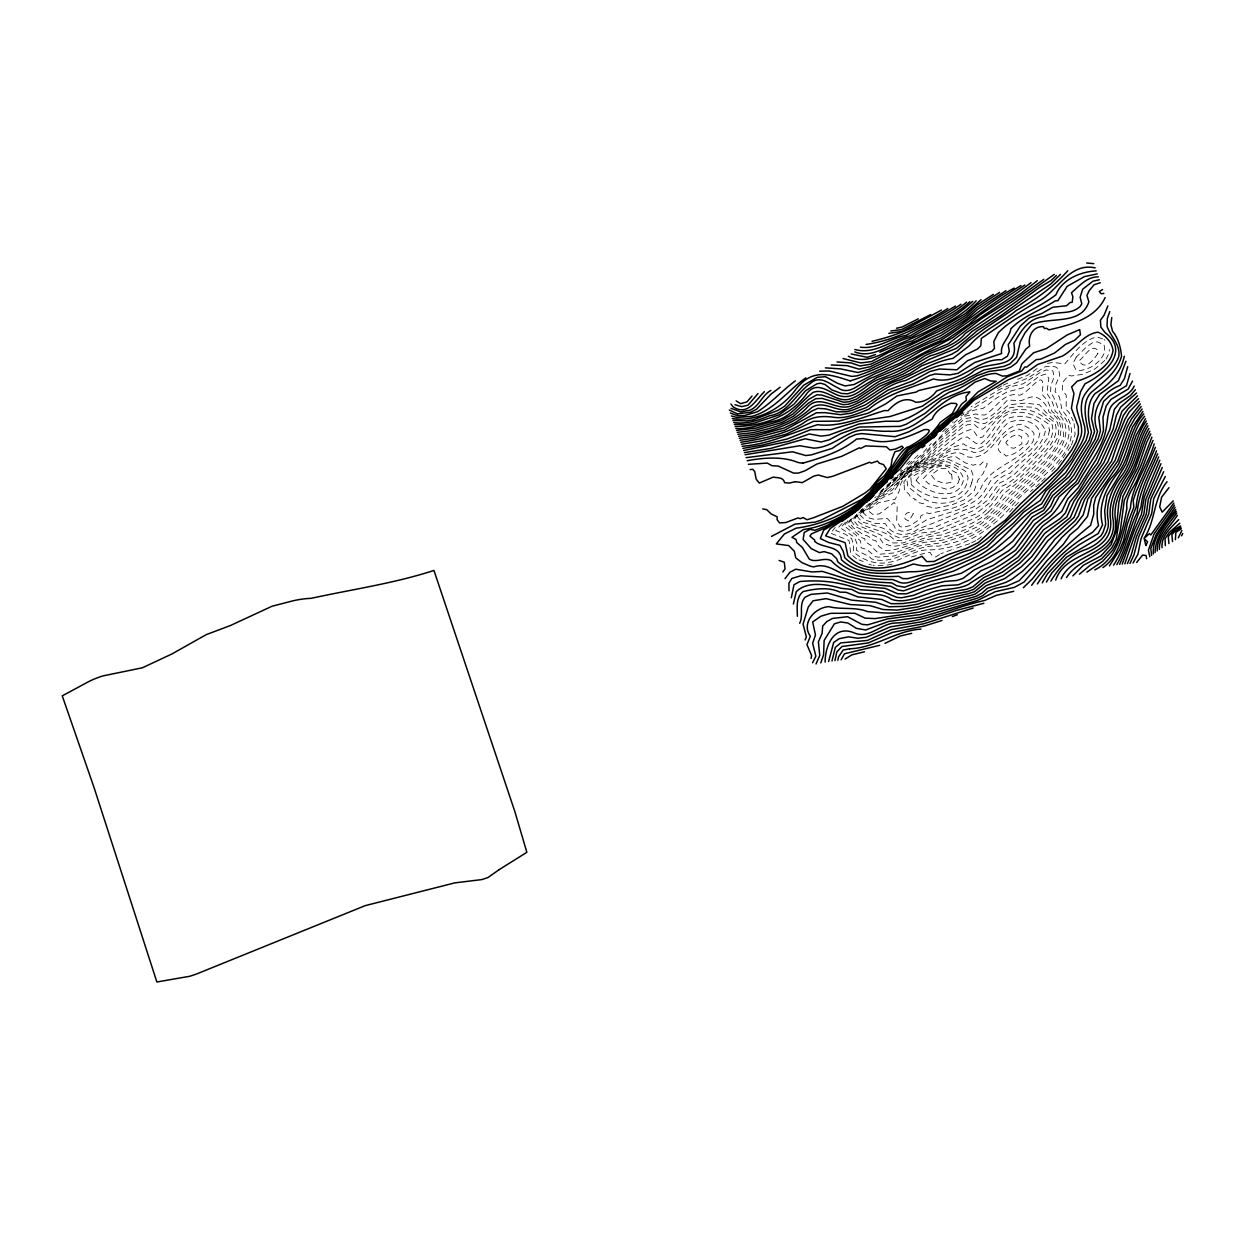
<?xml version="1.0" encoding="UTF-8"?>
<svg xmlns="http://www.w3.org/2000/svg" width="1245" height="1245" viewBox="0 0 1245 1245"><rect width="100%" height="100%" fill="white"/><g stroke="black" fill="none" stroke-linecap="round" stroke-linejoin="round"><path stroke-width="0.75" stroke-dasharray="5 3.75" d="M1106.011 359.105L1109.17 352.989L1109.264 349.58M1071.478 445.103L1075.089 434.427L1074.124 423.72M1070.731 446.488L1062.296 459.265M852.296 518.138L849.214 522.48L853.541 527.942L862.987 534.478L868.668 536.439L870.769 539.256L875.873 540.812L879.11 546.679L885.506 550.555C904.103 550.337 919.946 538.027 938.792 538.447C958.588 533.125 978.803 526.184 993.308 510.932C1007.298 493.144 1025.942 480.025 1041.691 463.747C1056.274 451.53 1072.365 424.187 1049.146 412.095C1046.671 403.785 1037.754 393.404 1028.152 397.995L1021.414 400.563L1007.579 400.112C998.801 408.235 987.767 425.494 973.87 417.137L965.591 418.569L961.949 421.09A88.488 61.69 -23.2 0 0 954.775 427.502L938.839 441.866L923.914 459.078L906.811 470.034L879.81 492.553M847.907 520.706L844.219 525.857L856.436 535.443L857.338 538.245L860.606 540.952L861.135 547.847L867.018 549.621L875.36 556.671L878.519 557.153L894.128 556.017L918.966 545.979L943.85 542.4L969.948 533.84A30.58 21.321 -23.2 0 0 980.251 527.849C1002.007 512.271 1017.616 490.25 1038.937 474.065C1055.433 459.218 1080.364 429.883 1055.262 411.301L1052.414 402.26L1046.843 393.218L1048.85 378.309L1045.691 374.045L1039.777 375.912L1024.261 387.475L1007.065 391.942L997.027 397.746L983.005 408.391L973.201 410.399L960.735 417.402M1061.503 460.401L1056.6 466.455M918.016 455.125L906.158 467.14M832.36 531.039L835.224 527.382M850.755 519.118L846.865 524.129L861.991 537.793L864.746 538.665L865.182 541.653L872.838 546.695L874.146 549.294L879.857 554.227L895.062 552.811L923.276 542.509L943.025 540.05L961.654 534.105L977.839 526.542L998.179 509.843L1010.847 495.417L1040.291 468.991L1052.632 454.939L1061.923 441.244L1063.712 435.703L1061.907 422.226L1056.071 414.492L1052.196 411.706L1047.574 400.625L1042.018 394.276C1046.671 363.166 1030.891 391.833 1019.779 395.225C1003.797 391.163 996.451 408.049 985.044 414.974L978.196 414.958L975.987 413.916L964.377 416.328L938.777 439.423L918.483 461.864L906.702 469.505L880.869 490.966M845.433 522.215L840.5 528.004L854.241 537.015L856.856 543.116L856.513 550.321L869.306 556.608L871.547 558.849C895.451 566.351 914.608 543.396 938.294 546.197C960.502 542.275 981.496 533.56 997.385 517.033C1015.873 495.93 1039.528 479.683 1056.927 457.553C1066.405 447.188 1073.937 431.673 1065.393 418.491C1056.491 412.095 1057.347 400.688 1050.562 392.564L1050.951 385.296L1054.079 377.095L1052.85 370.777L1046.049 369.983L1040.026 372.566L1023.11 383.849L1010.053 386.868L998.63 392.875L961.14 415.877M842.071 523.429L835.753 530.541L845.588 534.385L851.72 538.712L853.479 545.123L853.681 552.126C863.081 560.157 876.091 565.261 888.743 562.273C902.75 560.826 914.001 549.512 928.319 549.917C958.728 549.823 986.102 533.342 1006.785 511.555A267.224 186.299 -23.2 0 0 1013.71 503.68C1034.533 479.792 1094.604 446.519 1062.063 410.243L1059.479 397.062L1055.106 391.615L1055.869 384.254L1059.728 375.725L1058.67 369.034L1055.293 366.839L1050.578 366.201L1045.084 366.808L1028.137 377.935L999.361 389.483L971.038 406.85M1009.617 512.053L1013.103 508.131M900.602 470.906L901.598 469.785M856.856 515.134L852.981 519.57L857.323 525.032L881.538 535.272L884.915 538.727L892.976 542.929L903.014 542.929L921.269 536.237L940.348 532.362L975.022 518.2L982.678 513.422L991.144 505.408L1002.163 490.343C1016.2 482.718 1026.985 470.641 1038.081 459.389C1046.889 449.305 1060.149 437.524 1054.873 422.615L1037.007 408.625L1032.681 407.162L1017.865 406.633L1009.913 407.784L1006.38 409.698L982.57 429.26L977.792 427.611L974.244 424.483L967.427 424.732L961.669 428.124L940.084 446.161L929.844 456.899L912.507 466.891L891.28 486.064L874.815 498.763M942.652 431.75L946.776 427.813M1051.854 471.481L1055.418 467.715M988.639 511.913L998.879 501.221L1003.408 493.985L1019.795 481.052L1040.649 460.743L1053.394 445.15L1058.281 436.248L1058.872 428.934L1057.394 422.413L1046.08 412.5L1039.45 404.718L1025.133 403.131L1009.01 404.765L985.418 423.331L980.904 423.814L973.03 420.608L966.291 421.292L939.415 443.858L928.21 456.713L906.92 470.563L874.737 497.844M857.042 513.998L851.098 521.033L855.315 526.542L879.982 538.525L883.265 543.442L891.996 546.213C909.006 546.197 924.055 535.303 941.298 535.085C957.779 529.078 975.38 524.129 988.608 511.944M1015.033 505.984L1019.811 501.159M906.671 464.183L909.799 461.039M957.452 419.674L950.729 426.023M1041.754 481.426L1046.298 476.991M858.832 512.94L863.314 508.614M1104.72 360.459L1099.444 365.345M1037.163 368.52L1027.405 375.461L1014.193 380.596M1035.778 486.904L1040.057 482.982M864.248 508.723L855.082 518.044C864.388 530.572 883.452 527.942 893.957 539.63L898.47 540.703L903.777 540.097L922.28 532.844L933.252 531.817L975.473 514.06L989.324 503.089L1000.902 486.624C1014.364 481.426 1023.499 469.723 1033.381 459.81C1042.501 449.912 1057.13 438.162 1051.62 423.082C1042.936 415.752 1032.79 408.765 1020.838 409.745C1003.065 408.018 992 424.763 982.865 436.87C976.142 439.858 976.096 431.175 971.333 429.401C950.884 434.521 938.216 456.635 918.468 464.354C899.544 476.337 884.65 493.642 866.349 506.731M1030.44 491.604L1032.992 489.301M897.567 475.808L920.802 455.405L931.244 443.422M948.363 428.436L917.612 460.572L884.977 486.904M891.871 480.414L895.637 477.24M865.757 506.544L869.477 503.447M860.497 510.434L862.847 508.536M977.45 539.816L981.869 536.33M1098.043 366.435L1093.966 369.578L1082.45 374.356L1071.634 375.974L1068.459 375.399L1062.592 382.48L1062.281 389.669L1066.234 395.272L1066.156 409.465L1069.253 412.795L1073.237 420.966M900.851 471.948L902.983 470.33M952.316 422.351L953.141 421.744M962.836 413.558L964.019 412.795M939.508 554.523L935.586 557.029L931.556 554.912L930.202 552.515L926.825 552.687L910.36 557.262M997.369 388.502L1001.618 385.934M975.862 540.641L971.582 542.851M1003.159 385.203L1008.061 382.946M969.824 543.645L953.079 549.201M951.553 549.792L940.831 553.683M891.98 564.234L886.487 565.214M1047.45 363.416L1052.974 362.373L1064.755 363.898C1074.03 353.487 1082.636 339.947 1097.172 336.928L1103.008 338.998M883.032 565.588L872.978 565.277M863.127 561.495L858.879 559.861M868.917 564.234L871.5 565.028M831.224 533.451L849.028 540.47L850.833 553.947M1104.004 339.48L1105.093 340.258M856.529 558.896L851.409 554.43M951.678 474.314L952.3 481.161L950.962 482.453L944.441 483.48L935.446 480.399L931.135 474.936L939.695 468.665L946.916 468.602L949.624 473.489L951.678 474.314M904.166 484.865L904.415 490.234L908.912 494.109L910.966 497.58L914.842 498.965L914.795 500.116L915.713 499.556L918.623 502.653L923.93 503.805L926.903 506.373L936.1 508.178L951.647 504.894L963.801 500.07L974.181 490.872L977.916 480.056L983.27 473.302L987.316 463.716L983.176 461.848L979.939 465.007L977.123 464.012L973.154 465.241L965.591 462.984L955.522 456.588L950.34 456.931L913.41 470.999L903.886 481.831L904.166 484.865M911.356 483.729L911.324 484.616C926.778 500.723 964.704 507.446 968.081 477.489L965.653 471.326L955.351 465.085L946.947 461.63C934.513 465.225 921.58 470.47 910.842 477.722L911.356 483.729M916.196 480.321C925.673 493.316 959.226 503.229 963.692 479.06C956.923 456.728 926.311 463.934 916.196 480.321M897.178 506.731L896.711 520.675L899.902 526.557L902.532 527.211L910.437 525.577L919.899 519.056L920.989 515.788L926.887 512.831L929.081 513.594C947.569 509.329 970.322 506.917 980.718 488.569C990.226 465.256 1020.542 462.455 1033.132 441.181L1034.05 433.758L1033.039 432.077L1029.335 428.436L1021.678 424.234C997.261 425.665 992.701 462.969 966.167 456.557C955.927 446.659 943.165 458.58 933.174 462.595C920.958 467.077 906.469 470.33 900.82 483.729L899.326 490.888L895.171 499.323L879.079 502.498L867.672 510.325L872.589 514.263L875.64 514.418L879.312 513.889L894.143 502.544L897.178 506.731M1028.401 440.621L1027.67 443.111L1018.223 451.484L1011.64 454.798L1006.007 456.059L1003.735 453.849L1001.992 453.958L998.677 450.332L997.821 446.597C1000.84 437.275 1009.43 430.926 1018.815 429.058L1023.079 430.661L1028.059 435.252L1028.401 440.621M971.785 482.5C966.307 503.369 936.94 509.127 920.802 496.802L907.807 486.686L906.889 479.947L908.601 477.566L913.892 472.711L948.612 459.358L971.209 469.987L973.341 476.275L971.785 482.5M897.738 485.643L893.101 492.631L881.74 498.124L863.158 512.769L868.621 517.796L874.301 519.367L887.187 518.434L893.91 525.437L895.56 528.938L901.271 531.086L905.489 531.273L911.636 529.063L926.747 519.772L956.284 510.434L965.949 506.326L977.45 499.51L982.632 494.327L991.518 479.356L1008.59 468.571L1030.86 449.865L1038.143 440.045L1040.042 432.248C1035.217 420.032 1018.597 417.48 1007.719 423.175C996.296 432.529 990.818 452.526 973.746 452.417C962.992 447.142 950.682 447.982 941.718 456.386C926.778 465.91 906.111 467.56 897.738 485.643M1045.333 431.019C1041.318 450.161 1022.005 459.327 1010.146 473.193C989.044 478.951 989.215 503.634 967.63 508.925C951.18 515.508 935.042 522.884 918.452 528.798C908.274 536.657 894.361 536.751 886.751 525.904L885.304 523.631L875.702 523.554L864.964 519.912L859.813 514.761L876.169 500.521L892.323 489.985L902.703 477.442L912.896 468.742L936.831 458.004L951.413 447.749L963.35 443.796C986.351 460.323 992.747 430.023 1006.458 419.036C1019.328 413.184 1040.82 416.484 1045.333 431.019M1049.504 430.21L1047.776 437.929L1037.49 451.499L1015.048 473.707L1005.649 480.305L999.657 482.935L987.285 500.49L974.197 510.294L932.1 528.425L923.308 529.452L907.247 536.33L899.232 537.856L890.938 534.152L883.623 528.394L861.836 521.842L857.369 516.442L869.85 504.458L891.84 488.227L912.04 468.462L930.591 459.685L961.622 438.053L967.178 436.933L976.189 443.547L980.36 444.123C994.708 435.174 996.918 411.597 1018.068 412.328C1029.335 412.017 1039.186 417.277 1048.041 423.673L1049.504 430.21M959.413 479.247L958.09 483.138L952.674 487.604L946.34 489.192L928.583 483.729L923.245 478.656C929.922 471.092 940.38 461.195 950.698 468.353L951.694 470.361L956.907 473.1L959.413 479.247M1076.209 357.128L1072.941 363.68L1075.867 369.672L1078.637 370.574C1089.982 369.843 1100.72 362.419 1104.891 351.697L1104.113 344.912L1097.296 341.799L1092.192 342.935L1086.589 346.81L1076.209 357.128M1006.551 441.524L1005.789 442.862L1007.656 444.979L1011.282 447.873L1014.161 448.247L1021.912 443.889L1021.647 436.902L1018.099 434.863L1015.313 435.205L1011.78 436.466L1006.551 441.524M913.254 513.718L908.897 520.986L905.629 519.445L904.103 517.142L906.438 513.298L909.006 512.317L913.254 513.718M1097.794 353.611C1093.904 359.369 1085.08 371.664 1079.026 360.645C1084.193 357.751 1090.853 343.122 1097.763 350.203L1097.794 353.611"/><path stroke-width="1.5" d="M1157.227 550.975C1156.838 536.144 1168.697 524.394 1176.758 513.111M1159.406 549.403C1158.753 535.646 1170.642 526.09 1177.396 515.305M1172.51 541.482L1171.872 534.65L1175.264 530.868L1180.976 527.335M1175.373 539.661L1175.887 532.393L1181.349 528.705M1111.754 317.491L1110.929 324.852L1112.594 331.31C1118.415 338.189 1120.687 347.479 1121.558 356.272C1117.045 372.084 1103.475 382.355 1091.367 392.268C1081.096 402.773 1085.998 419.487 1088.426 432.435L1086.06 440.388L1065.689 472.602L1045.893 490.872L1040.369 500.319L1023.608 512.131L1013.461 523.165L997.229 536.595L986.88 547.022L969.497 556.842L933.205 571.751L907.543 578.692L902.578 578.567L898.625 576.31C877.429 577.306 854.77 576.108 837.807 561.837L836.656 558.663L831.613 553.792L824.081 551.613L819.443 552.624L811.273 548.64L803.118 539.443L804.239 532.393L810.09 529.327L814.946 530.308L827.349 525.343L855.362 508.66L863.719 501.595L893.319 470.205L907.994 450.441L930.809 436.17L935.54 429.618L957.016 411.208L961.591 404.127L966.385 400.33L965.98 396.486L969.948 391.91C937.501 394.852 921.72 434.163 888.136 431.19C876.791 432.031 865.182 427.673 854.101 431.782C840.577 437.104 828.983 447.811 813.732 448.122L799.788 445.741L745.117 454.736M1129.993 373.484L1126.414 385.779L1109.762 395.739L1103.568 401.419L1098.806 417.371L1100.424 430.926L1098.09 438.878L1074.762 478.64L1054.437 497.751L1050.655 506.248L1044.711 513.002L1033.381 520.379L1014.224 546.01L1008.87 550.663L991.798 561.464L973.995 570.008L963.007 578.396L956.829 580.481L944.582 581.431L930.871 584.932L906.344 593.865L897.707 593.756L885.195 588.371L861.104 586.208L830.073 577.462L800.722 575.797L791.882 578.443L788.91 583.174L789.019 590.846M828.656 661.468L833.683 642.404L839.332 638.669L848.53 636.833L857.898 638.249L866.287 637.3L890.315 626.873L922.856 621.597L956.502 610.408L983.815 603.28M831.971 660.971L835.348 647.353L840.764 642.902L867.36 640.444L891.28 629.643L923.634 623.792L973.201 608.011M834.959 660.597L836.858 651.866L841.993 646.497L868.232 642.949L892.245 632.444L924.412 626.002L941.951 620.492M837.838 660.27L838.554 656.909L843.176 649.999L849.619 648.816M791.322 597.787L793.983 584.761L799.804 581.539C820.128 579.641 841.402 581.991 860.046 589.663L882.503 591.297L896.602 597.304L901.396 597.802L913.721 595.312L925.829 590.363L942.263 585.772L958.292 584.823L969.855 579.781L981.122 570.661L993.152 565.463L1015.64 550.197L1034.704 524.285L1051.029 511.135L1059.121 496.739L1075.913 482.017L1100.922 438.567L1103.475 430.537L1102.992 417.106L1106.229 405.839L1110.991 399.365L1128.203 389L1132.514 381.094M793.361 603.981L796.271 591.702C807.367 580.606 827.443 584.496 841.184 588.294L851.767 589.414L858.988 593.118C869.71 594.954 881.865 592.527 891.295 599.156C903.699 603.918 917.316 597.273 929.175 593.429C941.671 587.733 956.518 590.69 968.672 584.294C982.134 574.661 997.572 567.953 1011.064 557.993C1024.744 548.531 1030.471 530.915 1043.886 521.017C1059.526 512.255 1063.308 493.191 1078.077 483.293C1087.507 464.883 1103.163 448.309 1106.369 427.393C1107.988 418.974 1107.241 407.473 1115.255 402.244C1121.387 396.657 1130.647 394.463 1134.179 386.059M799.695 623.294C803.788 614.983 798.418 604.743 805.033 597.226L810.962 594.379L827.365 592.994L851.782 600.183L875.889 602.315L888.852 606.766L903.808 606.408L916.834 604.37L938.543 597.32L967.505 591.562L973.652 589.383L984.437 580.357L1002.334 572.124L1019.032 560.157L1029.133 548.936L1043.528 529.825L1060.413 518.418L1065.471 512.831L1069.937 502L1079.01 491.012L1087.912 476.119L1097.452 463.156L1113.154 429.151L1116.345 415.394L1120.562 407.208L1136.545 393.015M1124.282 356.303C1120.967 372.971 1109.015 384.907 1095.149 393.498C1085.951 403.862 1087.663 419.627 1091.523 432.015L1089.344 439.921L1071.463 469.007L1065.3 477.255L1050.017 490.063L1041.598 503.945C1015.438 517.733 1000.918 546.835 973.03 558.367C958.79 564.39 944.799 571.548 929.813 575.33C918.888 576.466 907.621 587.344 896.898 581.182L892.665 579.532C871.235 579.594 846.522 577.198 831.255 560.686C824.268 556.904 816.175 563.207 809.297 559.114L802.434 547.535L796.753 542.571L796.069 539.567L791.96 537.295L803.383 529.561C831.24 525.67 857.4 508.94 875.92 487.713C888.432 476.259 896.602 461.444 907.543 448.807C920.864 442.909 932.256 434.661 940.162 422.46L952.456 413.387L957.063 404.578L956.036 403.489L951.118 403.255C943.274 406.103 935.415 410.881 932.225 419.051L908.928 431.766L895.077 436.699L861.602 433.587L855.953 434.458L849.121 437.337L832.127 448.402L811.086 454.939L805.764 455.546L792.489 451.779L746.128 457.646M1125.947 361.268L1118.477 380.659L1099.662 394.307L1093.966 403.52L1091.507 418.616L1094.573 431.626L1090.48 442.769L1069.517 476.43L1051.651 492.397L1042.828 507.555L1031.078 513.625L1010.909 536.097L994.739 549.73L983.363 556.935L953.67 571.081L922.42 580.388L904.648 587.266L896.758 585.757L891.653 582.893C878.737 582.287 865.337 581.602 853.027 577.415C839.083 575.159 828.563 561.822 813.841 566.895A23.048 16.061 -23.2 0 1 808.052 565.246L801.92 562.631L795.757 557.853L794.357 551.302L788.77 545.59L776.32 543.909L784.366 534.027L796.162 528.16C827.069 524.083 858.505 508.816 877.756 483.776C891.747 474.641 893.988 456.635 907.091 447.157C909.924 447.422 941.251 427.408 924.101 429.696C906.827 437.493 888.245 445.461 869.135 439.687L863.267 438.582L856.576 439.034C841.044 451.826 821.669 457.693 802.729 463.202M820.797 662.916L823.567 654.792L824.143 640.428L834.43 623.792L840.686 621.955L847.861 622.998L856.358 628.351L865.664 630.001L888.448 621.488L921.253 617.038L977.543 600.432L995.284 591.717L1014.41 587.329L1024.059 582.038L1062.374 536.906L1076.24 523.974L1083.197 514.948L1087.803 499.043L1115.053 460.51L1127.27 427.019L1131.518 418.896L1141.214 406.492M825.108 662.06C825.217 644.91 834.477 624.165 854.724 633.114C869.352 639.23 881.429 623.029 895.855 622.998C926.7 621.442 954.728 607.015 984.484 600.526L996.498 595.281L1013.71 591.313M1109.793 311.623L1107.35 318.362L1107.038 326.174C1110.431 336.477 1120.64 344.351 1118.757 356.568C1112.252 375.01 1090.495 381.235 1082.823 398.213C1079.882 407.473 1081.765 417.044 1084.535 426.055C1087.461 438.691 1077.143 448.465 1072.101 459.047C1050.422 487.48 1022.705 509.843 996.218 533.638C984.888 547.971 967.91 555.005 950.9 560.172C938.606 567.767 924.77 572.186 910.266 571.704C886.891 573.4 860.357 577.493 841.418 559.736C840.484 544.75 823.101 548.905 814.728 541.419L814.728 540.128L809.919 536.144L811.475 533.887L825.637 527.709L853.556 511.213L861.913 504.178L894.066 471.233L908.554 452.402L931.027 437.104L941.22 426.163L953.872 416.188L978.119 391.864L996.265 381.281L990.646 380.986L984.748 378.527L975.022 382.137L963.941 390.339L941.702 399.458L925.051 413.418L906.36 424.187L900.213 426.381L859.361 427.019L840.935 433.618L829.232 439.796L821.077 441.991L805.173 438.8L770.422 448.48L744.37 452.62M1127.721 366.606L1124.406 378.698L1120.08 385.452C1101.498 392.113 1089.546 412.111 1097.499 431.268L1095.211 439.205L1073.61 475.31L1068.755 481.473L1052.694 495.448L1043.777 510.294L1032.214 516.955L1012.667 541.357L1001.743 549.994L961.296 573.291L929.75 581.648L903.512 590.877L898.205 590.037L890.642 586.255L866.644 583.874L851.004 580.372L822.322 571.393L812.005 571.969L795.695 569.198L789.859 572.311L785.05 578.676M1165.304 476.539L1153.726 498.638L1151.672 513.578L1140.996 538.82L1137.961 554.118L1133.012 563.051M805.126 640.008L806.371 637.02L803.072 624.087L808.254 607.062L813.078 600.775L826.104 598.658L850.288 604.556L869.881 605.615L883.094 609.521L897.022 610.097L917.752 606.969L936.411 601.117L960.051 595.561A59.931 41.785 -23.2 0 1 968.268 593.74L974.461 591.733L985.34 582.94L1003.439 575.33L1020.029 563.036L1030.393 552.64L1044.742 533.358L1066.841 516.908L1073.968 501.237L1100.689 462.891L1116.096 428.794L1121.947 411.286L1137.525 395.863M1154.193 443.889C1148.139 465.365 1131.798 485.706 1130.507 507.68C1122.71 528.191 1122.663 553.729 1102.961 567.58M1155.391 447.422L1135.954 492.226L1133.199 500.35L1133.853 507.182L1127.41 523.756L1123.612 540.361L1119.753 549.667L1109.419 565.915M1124.795 563.892L1136.218 531.288L1143.859 514.263L1145.851 499.338L1160.978 463.7M1127.394 563.674L1131.145 555.177L1136.498 536.548L1146.303 514.092L1148.326 499.167L1162.254 467.497M1129.993 563.44L1133.962 554.865L1138.693 536.844L1148.746 513.92L1150.785 498.996L1163.686 471.746M1119.644 564.327C1127.923 545.543 1133.666 525.717 1141.074 506.715C1142.536 489.285 1151.998 473.147 1158.675 456.962M1122.212 564.11L1134.319 530.183L1141.432 514.418L1144.248 497.144L1159.811 460.292M1107.894 305.928L1104.05 315.265L1100.424 320.214L1100.876 327.124L1105.093 332.633C1130.662 351.728 1104.268 374.2 1084.986 383.802L1080.629 391.568L1076.645 407.022C1077.516 416.53 1083.601 425.93 1081.096 435.703C1076.832 448.091 1069.564 459.654 1060.911 469.567C1046.718 484.336 1031.187 497.658 1016.558 511.897C1001.54 524.954 988.188 540.875 970.229 549.979C952.503 553.138 937.672 569.245 919.199 565.214L913.348 563.985L904.306 567.44C884.261 572.576 860.637 573.431 844.795 557.713L843.207 551.224L839.97 545.357L828.719 542.509L820.346 538.556L823.63 530.245L851.985 513.313L860.108 506.762L894.47 472.711L909.13 454.378L931.26 438.038L941.469 427.206L954.417 417.48L973.403 398.727L1007.049 376.939L1021.616 371.026L1024.822 366.995L1026.798 367.057L1036.167 359.649L1040.571 359.214L1054.562 353.02L1065.502 344.414L1074.653 340.274L1080.395 334.812L1079.726 329.583L1067.105 334.998L1046.314 348.616L1033.568 352.786L1021.912 363.836L1019.297 371.072L1007.127 375.803L1002.427 376.099L996.171 373.484C978.446 373.516 965.933 387.693 949.639 392.113C932.303 401.404 918.016 416.095 898.516 421.292L885.584 421.246L859.206 423.922L828.75 435.19L821.14 436.108L809.234 433.96L788.599 441.321L743.623 450.503M1136.654 562.444L1142.63 555.021L1146.054 555.55L1146.661 558.694M1178.346 537.809L1181.863 530.526M1181.629 535.817L1182.75 533.498M1151.89 437.151L1140.358 467.093L1124.266 500.365L1120.235 531.288L1117.076 541.995L1112.812 550.025L1102.728 561.277L1086.901 572.109M1153.026 440.465C1147.781 451.935 1144.513 464.214 1138.786 475.512C1135.362 486.795 1125.044 495.868 1126.927 508.474C1122.243 531.335 1118.15 558.242 1094.806 569.899M1156.543 450.799C1149.633 469.303 1137.214 487.215 1136.28 507.011C1128.048 526.121 1125.511 547.598 1113.512 565.121M1157.617 453.88C1149.493 473.053 1138.942 491.962 1137.121 512.815C1128.686 529.374 1126.367 548.438 1116.843 564.623M811.102 658.465L811.615 655.524L806.947 644.63L810.339 636.273C800.908 622.858 814.915 607.669 828.719 606.611C841.324 609.91 855.533 606.642 867.609 611.637L878.488 612.415C906.033 615.886 932.987 604.619 959.459 598.051A60.18 41.956 -23.2 0 1 969.046 595.935L975.286 594.067L986.273 585.617L1004.59 578.692L1021.305 566.786L1031.747 556.655L1046.065 537.28L1070.326 517.515L1077.703 500.583L1104.05 462.377L1118.928 428.482L1123.348 415.472L1128.063 408.827L1138.506 398.711M812.565 662.776L815.864 656.193L812.643 643.245L815.475 635.09L812.689 621.971L820.766 616.306A111.21 77.532 -23.2 0 1 830.929 613.318L854.833 613.256L865.104 618.127L874.939 618.594L919.526 612.073L976.096 596.355L981.916 593.18L987.223 588.371L1005.836 582.395L1011.718 579.361L1022.736 571.035L1033.117 560.732L1047.714 540.921L1074.015 517.5L1081.282 499.992L1107.894 461.693L1124.78 419.69L1129.168 412.033L1139.44 401.404M816.02 663.958L819.755 655.477L818.37 641.844L822.136 633.347L822.68 626.064L826.804 621.566L832.64 618.407L847.565 616.726L861.913 624.336L867.516 624.881L887.561 618.905L920.382 614.563L976.811 598.394L982.787 595.655L988.188 591.142L995.393 588.278L1007.049 585.959L1019.11 580.715L1039.03 559.814L1055.215 538.852L1075.12 520.737L1078.45 515.975L1084.582 499.51L1111.629 461.039L1117.076 444.838L1128.079 419.472L1140.327 403.956M1105.14 297.555C1095.258 319.047 1069.891 324.992 1048.866 329.863L1046.547 328.275L1044.462 328.571L1043.419 326.688C1032.852 325.894 1027.514 336.788 1029.724 346.001L1025.864 349.098L1016.574 362.84L1011.049 366.917L1005.042 369.36L988.981 371.43L976.92 375.71L963.039 383.802L943.617 391.412L922.265 406.228L890.066 416.515L860.03 420.95L830.788 429.665L810.697 429.649L787.712 438.785L762.345 445.072L742.891 448.402M841.138 659.788L844.468 653.781L879.686 645.33M845.09 659.056L851.736 654.886L864.481 651.789M1042.205 582.878L1047.45 573.836L1065.736 554.399L1079.244 544.719L1098.137 533.576L1102.572 524.83C1097.172 504.163 1107.583 484.865 1120.64 469.474C1131.16 452.838 1131.3 431.455 1144.637 416.281M1046.422 582.053L1051.947 572.887L1066.669 557.075L1095.444 540.097L1100.922 535.817L1102.977 532.518L1105.685 524.41L1104.673 510.637L1107.038 495.588L1125.9 464.307L1136.311 435.034L1145.478 418.678M1147.952 425.837C1138.755 440.139 1137.323 457.833 1128.733 472.509C1120.049 485.939 1111.411 500.303 1112.672 516.955C1120.36 555.784 1072.988 551.628 1061.16 578.769M1148.902 428.498C1139.953 443.298 1138.412 461.381 1129.122 476.135C1120.905 488.522 1113.839 502.14 1115.146 517.515C1120.5 555.566 1081.843 553.543 1066.529 577.509M1149.851 431.206L1145.618 439.345L1134.786 469.598L1121.122 494.047L1118.897 501.968L1116.174 531.304L1111.007 544.828L1100.891 555.955L1083.337 565.292L1072.863 575.875M1150.785 433.898L1146.645 442.364L1138.101 467.186L1122.928 496.413L1116.205 539.474L1111.785 547.862L1101.841 558.663L1090.231 565.199L1079.462 574.147M1167.047 481.753C1153.29 498.233 1155.749 520.441 1144.217 538.229L1149.462 533.638L1150.769 534.992L1173.864 503.011M1050.889 581.119C1058.919 567.72 1069.72 555.068 1084.94 549.792C1097.841 545.294 1111.225 533.825 1107.863 518.605C1105.731 502.482 1112.61 487.184 1122.461 474.734C1133.899 458.409 1134.397 437.073 1146.303 421.059M1147.143 423.44C1136.109 439.625 1135.284 460.526 1123.83 476.617C1115.271 488.46 1109.046 502.171 1110.244 517.126C1116.454 556.235 1065.969 548.765 1055.729 580.061M1037.49 583.905C1048.368 565.993 1064.008 550.913 1081.298 539.163M1135.409 389.685L1130.444 395.568L1119.239 403.318L1114.337 409.356L1109.793 429.649L1096.191 459.483L1077.999 488.071L1067.774 498.887L1061.783 511.399L1042.33 526.293L1018.052 557.278L999.315 570.241L983.534 577.758L972.781 586.909L966.696 589.258L939.633 593.803L915.931 601.755L902.827 603.592L891.202 603.701L881.678 599.452L857.774 596.884L846.118 592.293L839.939 592.138C828.656 586.769 814.852 588.745 803.149 591.577C795.664 597.616 797.267 607.84 797.391 616.306M1142.101 409.014L1134.849 418.429L1129.744 427.424L1117.714 461.024L1091.585 498.389L1087.554 516.364L1077.734 528.425L1070.015 534.805L1063.308 544.392L1046.998 560.655L1032.323 578.925L1023.343 587.702M1142.941 411.441L1132.483 427.144L1118.695 463.871L1095.6 497.626L1093.686 505.423L1093.748 514.123L1090.527 525.39C1068.848 542.804 1047.963 562.289 1031.638 585.352M1143.797 413.869C1126.85 432.451 1129.059 460.759 1110.851 478.5C1100.347 491.915 1094.246 508.582 1098.557 525.592L1092.752 532.129L1081.314 539.147M782.84 571.984L785.081 568.949L784.272 562.164L779.152 560.483M1174.486 505.174L1154.084 533.903L1148.419 550.197L1149.835 556.748M1175.124 507.353L1156.34 534.136L1150.8 548.563L1151.609 555.332M1175.747 509.532C1166.316 522.558 1151.905 536.455 1153.337 553.932M1173.241 500.863L1162.176 512.162L1159.686 506.839L1161.601 497.191L1169.008 487.666M758.049 393.513L748.089 405.139L741.724 406.664L734.923 404.734M1178.704 519.57C1171.467 527.304 1160.729 535.832 1162.067 547.66M751.964 396.097L746.969 401.87L740.697 403.676L736.153 400.921M1067.774 270.756C1053.177 286.941 1035.653 299.78 1016.527 310.301C1001.54 322.766 981.932 330.703 969.497 345.581L953.047 358.342C934.155 361.564 917.83 372.193 900.586 379.772C882.145 384.316 869.228 399.1 851.86 405.59C836.609 412.546 820.237 392.346 807.009 407.629C794.777 420.701 777.985 426.708 760.96 430.599A41.256 28.759 -23.2 0 1 751.124 432.902L737.88 434.287M866.52 502.404L873.165 495.261M868.885 500.537L874.021 495.183M933.579 437.96L936.831 434.489M1060.46 274.351L1050.92 283.907L984.842 328.509L967.972 341.052L957.452 350.919L951.662 354.234L921.689 365.797L909.924 373.469L879.795 386.215L857.229 401.186L848.187 404.298L842.989 404.672L822.105 398.4L815.693 398.696L808.581 403.084L793.579 416.141L781.938 422.506L755.575 430.147L737.18 432.342M873.881 494.545L876.838 491.775M1176.26 511.368C1166.44 523.04 1155.36 536.611 1155.08 552.531M969.824 301.663C953.265 317.755 930.762 325.272 911.387 337.302C891.98 340.648 874.97 359.883 854.77 351.899M972.703 301.321C946.682 325.645 911.962 338.204 879.795 352.21M795.337 380.908C781.922 390.681 771.418 403.022 757.333 411.799L744.821 415.425L737.102 415.643L730.348 412.982M1054.266 274.367C1027.172 293.742 999.922 313.74 971.676 331.684C960.175 343.604 946.34 351.604 930.295 355.79C916.771 362.762 904.648 372.426 890.004 377.235C874.006 380.69 863.797 395.474 848.312 399.458C835.504 401.886 825.311 387.74 813.187 392.362C800.364 401.902 791.12 417.308 774.483 421.075C761.675 424 749.194 429.463 735.795 428.436M884.339 484.258L857.074 510.715M1056.367 275.472L1051.122 280.483L1039.637 287.346L1000.84 315.732L977.512 330.516L956.533 348.273L929.143 359.447L903.216 374.091L879.032 384.051L856.482 399.1L848.779 401.839L843.565 402.228L821.84 395.07L816.969 394.774L808.674 399.412L792.847 414.103L781.284 420.685L755.948 428.124L736.48 430.397M939.928 431.33L948.737 423.347M764.383 391.708C755.528 400.159 747.778 416.468 733.103 406.85L730.862 403.956M966.587 302.13C950.075 316.697 928.817 324.042 910.406 335.761C891.436 339.745 874.737 355.198 854.817 349.471M780.148 387.195L771.013 394.136L756.478 409.309L750.579 412.266L737.398 413.838M884.946 483.714L887.327 481.69M770.873 390.416C761.94 395.256 759.31 406.399 749.863 410.243L740.588 411.877L731.064 408.36M1020.947 285.556C992.639 302.613 967.427 323.996 939.306 341.255C909.192 353.331 881.429 371.461 850.226 380.877M962.354 412.998L956.487 417.573M890.891 478.734L893.225 476.851M1031 282.631C1005.789 302.224 977.901 317.895 952.845 337.675C926.716 351.23 900.508 365.656 873.15 377.297C861.415 380.643 850.817 396.828 837.978 387.911C829.248 383.818 819.692 374.558 810.184 383.616C795.866 393.576 788.521 412.951 769.534 415.737C758.236 420.499 746.097 424.374 733.678 422.522M1024.853 285.012L979.737 315.047L968.983 324.182L946.542 339.574L922.561 350.141L899.435 363.4L875.313 373.531L854.086 384.503L845.075 385.95L837.356 383.227L825.497 376.706L817.28 377.359L803.756 385.172L784.692 406.166L777.674 410.539L753.272 419.783L746.409 420.888L732.978 420.53M961.062 304.216C943.975 316.51 924.475 325.178 906.142 335.325C890.564 338.36 876.573 349.549 860.357 347.153M922.078 447.764L924.942 445.648M841.962 521.39L855.626 511.726M1014.13 288.109C987.394 302.582 965.622 323.809 939.368 338.998C911.169 349.565 885.709 366.575 857.011 375.865L851.736 376.41L829.186 370.979L819.661 371.181M976.173 300.776C958.977 319.747 934.046 328.415 912.274 340.928C890.564 346.001 871.251 367.462 848.327 356.241M981.091 299.671L965.186 313.662L942.232 327.435L916.46 340.897L888.65 352.428L871.5 361.579L860.809 362.933L843.067 358.529M1179.809 523.242L1169.102 532.58L1165.055 538.712L1165.32 545.683M1037.303 280.701L1020.869 293.478L981.122 318.938L948.099 343.978L923.93 353.969L900.944 367.664L876.776 377.686L853.883 391.661L847.736 393.825L841.511 393.436L831.925 389.95L825.093 384.518L820.688 383.227L817.125 383.709L805.655 390.619L793.983 404.174L779.199 414.834L754.454 423.067L745.864 424.529L734.394 424.498M996.856 386.619L1008.325 379.772L1026.503 372.426L1037.645 364.505L1062.343 356.117C1074.777 349.254 1083.772 333.831 1097.997 332.182C1105.56 335.341 1111.505 341.752 1113.046 350.141C1110.836 366.964 1091.616 376.55 1077.221 381.172L1071.649 386.915L1073.968 393.498L1071.4 408.251L1078.372 426.599L1078.419 433.929L1076.053 441.897L1071.852 449.756L1057.581 469.287L1020.729 503.774L1005.415 520.083L991.954 530.09L978.414 542.602L966.571 548.376L948.036 554.616L934.061 561.464L926.778 561.62L922.031 556.313C898.952 565.977 868.325 577.166 847.892 555.799L845.122 542.68L825.622 535.895L830.166 528.549L858.303 509.361L877.99 489.005L900.042 468.976L912.274 453.771L931.493 438.971L941.734 428.249L958.557 415.176L973.839 400.314L996.84 386.635M941.485 310.052L901.894 331.403L888.821 333.349M1180.602 525.95L1174.813 529.234L1169.693 534.619L1168.292 536.735L1168.93 543.583M999.579 292.435L976.998 307.344L966.447 317.133L941.625 332.648L870.239 366.684L859.034 369.142L847.02 365.625L831.224 364.987M993.308 294.411L976.313 305.445L965.824 315.405L942.481 329.614L870.846 364.178L859.953 365.968L851.02 362.886L837.029 361.968M1102.572 289.525L1099.273 291.579L1101.156 293.727L1103.817 293.447M1005.944 290.692L977.667 309.258L967.069 318.86L940.769 335.668L869.648 369.174L858.023 372.504L840.391 368.862L825.373 367.866M918.25 318.829L902.127 327.03L896.54 328.229M947.818 308.495C924.117 323.529 899.248 335.154 872.014 341.301M805.811 377.904C787.634 390.479 774.39 410.119 752.027 416.344L736.822 417.464L731.375 415.954M955.491 306.052C927.416 322.72 898.516 339.854 866.084 344.429M1043.777 279.347C1018.161 298.1 991.269 315.234 965.311 333.442C954.946 346.359 938.497 349.02 924.428 356.008C910.422 366.263 894.61 373.484 878.347 379.398C865.493 384.549 855.517 399.863 840.328 396.019C829.263 393.062 817.856 380.363 807.32 392.844C791.322 416.297 762.438 426.366 735.095 426.475M884.946 643.354L900.353 635.977L911.698 633.331M875.515 354.56L867.314 357.331L851.253 353.969M930.637 314.596L901.504 329.583L890.813 330.968M952.332 616.586L957.343 614.719M771.495 536.393L794.948 524.129L814.852 522.153L821.062 520.192L861.384 499.618L869.928 492.211L877.211 481.831L884.323 475.839L890.969 466.268L892.214 458.72L894.937 451.733L899.777 450.425L903.247 447.5L901.816 446.146L895.388 449.087L889.942 449.99L886.362 446.753L865.695 445.912L860.513 448.48L859.439 447.764L841.744 456.308L816.767 464.089L805.204 470.703L798.652 473.038L793.594 473.116L778.234 466.066L771.978 465.708L767.278 463.093L748.401 464.307M1098.292 276.857C1087.041 276.67 1079.384 285.992 1071.509 292.668L1072.863 296.73L1072.225 302.27L1070.124 302.535L1066.498 305.756L1052.819 307.25L1041.629 313.584L1029.335 317.895L1020.34 326.019L1008.201 344.74L1009.275 351.417L1007.407 356.21L1001.696 359.758C976.469 358.404 959.304 386.152 933.454 378.916C911.402 388.035 887.498 393.42 868.901 409.154C858.194 413.371 846.662 418.849 834.835 417.433C823.801 415.783 812.285 415.861 803.072 423.316C784.272 434.645 762.173 438.956 740.713 442.255M1099.304 279.783L1092.908 281.214L1082.699 289.214L1080.131 297.259L1081.78 303.718L1080.395 306.177C1070.56 316.121 1055.433 309.834 1043.917 316.666C1028.65 317.942 1020.822 331.31 1013.85 343.371C1019.422 371.928 984.546 359.198 971.738 372.846C956.051 383.818 936.38 385.903 918.452 390.634L916.304 392.05L897.022 395.941L885.849 403.8L868.31 413.107L838.71 421.09L813.467 421.339L786.109 434.209L760.897 440.995L741.413 444.263M1100.315 282.724L1094.106 284.731L1089.173 290.676L1086.963 295.438L1088.877 301.804C1081.142 325.863 1050.017 316.199 1031.654 324.696L1024.993 332.851L1020.293 341.706L1016.636 357.237L1009.991 363.867L1003.952 366.388L984.11 369.874L961.015 381.888L936.567 391.008C931.742 397.715 924.023 402.586 915.635 402.197C905.068 395.754 895.202 402.96 888.121 410.648L884.464 410.57C863.127 416.997 840.624 427.486 817.483 424.701C792.785 432.451 768.679 444.278 742.144 446.286M795.104 481.69L789.439 483.091L784.615 482.655C783.261 476.991 777.471 477.924 773.114 477.146L759.31 483.076L756.151 479.138L754.719 471.559L752.711 469.303L750.159 469.567M920.958 629.098C895.622 630.733 875.126 647.976 849.635 648.801M1095.195 267.877C1069.439 262.259 1058.219 290.536 1038.952 300.994C1018.472 311.81 1000.342 325.661 981.325 338.407L980.827 345.674L977.512 349.036L965.653 354.763L954.79 363.524C936.707 363.291 921.207 372.986 905.504 380.565C885.304 384.409 871.531 400.797 852.809 407.613C838.834 415.534 824.766 398.602 811.553 407.722C797.142 420.935 779.557 428.762 760.555 432.7A41.069 28.635 -23.2 0 1 751.778 434.754L738.565 436.232M1096.222 270.881C1080.52 271.675 1062.063 279.347 1055.978 294.738C1037.63 308.993 1014.55 315.872 998.288 332.804L993.806 341.566L994.475 348.382L991.969 351.199L967.614 360.63L956.86 369.796L939.524 369.002L930.031 371.508L912.538 380.954L888.09 390.09L865.431 404.812L852.094 410.352L846.382 411.815L836.329 411.83L825.668 408.858L817.887 408.344L811.507 411.208L795.757 422.273L783.93 428.078L754.423 436.248L739.281 438.24M1097.265 273.884L1084.457 276.608L1067.152 286.35L1057.939 300.605L1055.246 300.885C1040.291 310.534 1023.406 315.794 1010.815 328.851C1009.648 337.924 999.891 343.869 1001.618 353.533L975.084 362.342L958.059 373.313L949.857 374.901L935.228 373.967L929.47 375.523L913.534 383.849L891.84 391.319L878.239 398.82L866.38 407.551L851.378 413.107L840.577 414.694L825.139 412.655L816.362 412.795L784.661 430.132L754.05 438.271L739.997 440.248M747.187 460.728C763.232 457.709 783.043 456.09 798.029 462.533L802.729 463.202M850.117 380.877C829.543 374.371 812.814 367.96 796.131 388.969C781.938 408.842 756.882 422.102 732.278 418.553M1093.764 263.644L1086.714 263.006M795.259 481.659L802.262 482.655L813.841 476.088L818.37 475.03L827.225 477.566L832.874 476.244L869.648 462.253L871.282 463.124L877.46 461.07L879.25 463.171L883.576 464.65L886.253 468.774L870.084 489.005L865.15 492.911L842.834 506.31L813.514 517.749L806.962 519.756L803.227 517.562L800.115 518.667L798.045 517.92L785.797 522.542L779.603 522.931L777.113 519.679L777.129 516.784L771.231 513.983L766.764 509.703L762.765 508.909M737.367 413.838L729.337 410.025M1146.287 544.672L1145.82 545.466L1144.248 538.727L1147.548 541.793L1146.287 544.672M498.903 869.819L488.009 877.523L481.815 879.592L454.845 882.876L365.299 905.613L196.072 974.197L189.862 976.251L156.87 981.994L94.091 787.665L62.25 695.846L85.298 683.458A59.869 42.828 -17.8 0 1 103.304 675.833L142.397 667.787L171.934 653.952L206.203 634.654L230.621 625.441L272.017 606.237L291.174 601.288A70.311 50.298 -17.8 0 1 311.172 598.331C351.962 589.414 394.058 583.438 433.945 570.443L514.87 811.631L526.853 852.296L498.903 869.819"/></g></svg>
